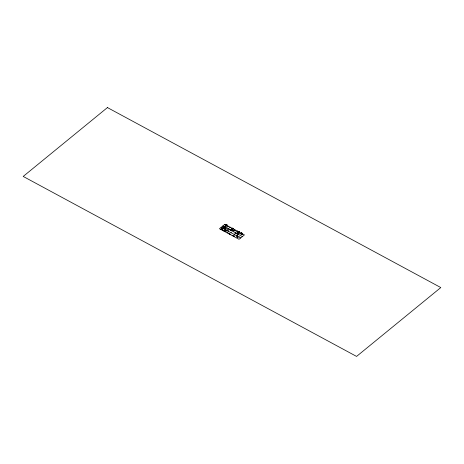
<?xml version="1.0" encoding="UTF-8"?>
<svg xmlns="http://www.w3.org/2000/svg" width="464" height="464" viewBox="0 0 464 464"><rect width="100%" height="100%" fill="white"/><g stroke="black" fill="none" stroke-linecap="round" stroke-linejoin="round"><path stroke-width="0.7" d="M236.524 235.074L236.843 235.254M226.803 229.141L226.983 229.222M225.469 225.591L225.365 225.84M225.962 225.347L226.09 225.086M225.487 226.745L225.463 226.403M225.846 226.351L226.061 225.916M225.916 226.391L226.252 225.759M226.084 226.258L226.328 225.8M226.705 225.748L226.681 225.405M230.736 229.906L231.182 229.199L231.774 229.518C231.664 230.741 230.167 229.935 231.182 229.199M231.078 229.634L231.519 228.92L232.11 229.245L231.669 229.953L231.223 229.506M231.855 228.648L231.414 229.355L231.855 228.648L232.447 228.967L232.006 229.674L232.447 228.967M231.751 229.077L232.191 228.369L232.789 228.694C232.737 230.161 230.956 228.404 232.493 229.28M231.333 230.225L231.774 229.518M232.383 228.218L232.087 228.804L232.679 229.123C233.931 228.3 231.513 227.795 232.974 228.537M232.238 228.682L232.528 228.097M232.342 229.402L232.789 228.694M232.829 229.001L233.125 228.416M237.516 232.905L237.962 232.197L238.554 232.516C238.444 233.74 236.947 232.934 237.962 232.197M238.409 232.174L238.85 231.466L239.441 231.791C239.331 233.009 237.835 232.203 238.85 231.466M238.113 233.224L238.554 232.516M239.001 232.499L239.441 231.791M241.355 233.027L241.065 233.612L241.657 233.931L242.098 233.224L241.355 233.027L242.098 233.224M241.007 233.659L242.452 234.436L242.086 234.738L240.642 233.955L241.506 232.905M241.657 233.931L241.953 233.346M224.965 224.431L225.185 224.559M223.033 226.206L223.973 226.676M224.872 226.084L224.762 226.328M222.088 229.605L222.471 229.784M222.169 229.645L223.004 230.063L222.714 229.918M227.546 226.287L228.294 226.699M224.744 228.845L225.423 229.187M227.29 226.96L227.551 227.105M225.4 228.358L225.887 228.619M226.734 227.47L226.774 227.517M225.55 228.456L226.055 228.729M224.866 231.078L225.945 231.687M225.533 230.509L226.629 231.101M224.982 231.176L225.255 231.321M228.166 228.862L230.19 227.209M227.522 229.523L227.099 229.291M230.417 227.372L230.718 227.551M227.644 230.904L229.355 229.506M230.944 230.457L230.121 229.999M231.519 228.92L232.11 229.245M227.14 232.876L228.793 231.524M231.113 230.521L231.687 230.834M231.217 230.585L231.472 230.724M229.233 233.67L228.903 233.479M232.696 230.399L234.001 231.101M233.102 230.167L234.25 230.776M232.835 230.475L233.206 230.649M234.007 229.715L234.529 230.005M229.709 233.931L229.268 233.705L229.825 233.989M231.101 232.319L231.379 232.493M234.21 229.842L234.395 229.935M233.92 230.15L234.471 230.422M229.593 233.879L229.303 233.694M234.616 230.08L235.045 230.277M230.283 234.256L229.912 234.053L230.318 234.268M234.83 230.62L235.01 230.712M235.091 230.312L234.691 230.109M230.463 234.349L230.904 234.564M235.289 232.708L237.313 231.055M233.201 235.793L232.934 235.648M234.169 234.43L235.88 233.027M236.147 233.288L236.309 233.346M233.734 236.089L232.905 235.671M234.1 235.405L234.314 235.497M236.831 233.636L236.437 233.404M236.988 233.699L237.678 234.076M234.018 236.234L234.511 236.512M237.023 233.757L237.295 233.879M237.73 233.711L237.249 233.427M238.241 232.754L238.919 233.137M237.585 233.636L238.264 233.995M237.823 234.163L238.415 234.511M238.31 234.43L237.881 234.204M237.377 235.695L237.817 235.944L237.551 235.793M236.472 236.681L236.831 236.866M237.307 237.121L236.872 236.901L237.423 237.179M239.03 236.449L239.267 236.588M235.323 230.91L235.161 230.799M238.125 237.568L237.51 237.214L237.841 237.411M221.27 229.309L221.345 228.862M224.245 230.915L224.327 230.469M222.036 228.305L222.047 228.729L221.688 228.694M222.198 228.392L222.21 228.816L221.467 228.63M221.508 228.949L221.496 229.396L220.783 229.193M225.011 229.912L224.825 230.341M225.173 229.999L225.162 230.44L224.443 230.243M224.489 230.556L224.501 230.985L224.141 230.904M221.003 229.257L221.322 229.378M223.979 230.863L224.303 230.991M241.176 234.343L241.703 234.604M223.758 230.799L224.141 230.95M225.574 231.495L225.811 231.594M238.699 231.588L239.296 231.913M237.4 231.147L237.852 231.403M232.041 228.491L232.638 228.816M238.56 232.052L239.151 232.377M241.216 233.491L241.808 233.81M231.704 228.769L232.302 229.088M237.812 232.319L238.403 232.638M231.565 229.233L232.157 229.552M237.667 232.783L238.264 233.102M231.031 229.32L231.623 229.639M230.886 229.784L231.484 230.103M222.824 225.98L242.411 236.553M221.113 227.383L240.694 237.951M107.433 107.578L23.2 176.436L356.567 356.422L440.8 287.564L107.433 107.578M224.849 224.327L219.46 228.735L239.041 239.302L244.435 234.9L224.849 224.327M223.114 227.354L222.662 227.725L224.443 228.688L224.895 228.317L223.114 227.354M223.712 226.867L223.265 227.232L225.046 228.195L225.492 227.83L223.712 226.867M237.458 232.951L237.092 233.247L238.542 234.03L238.908 233.728L237.458 232.951M238.351 232.22L237.986 232.522L239.43 233.305L239.795 233.003L238.351 232.22M226.983 224.738L225.649 224.883L225.759 225.382L227.099 225.237L226.983 224.738"/></g></svg>
